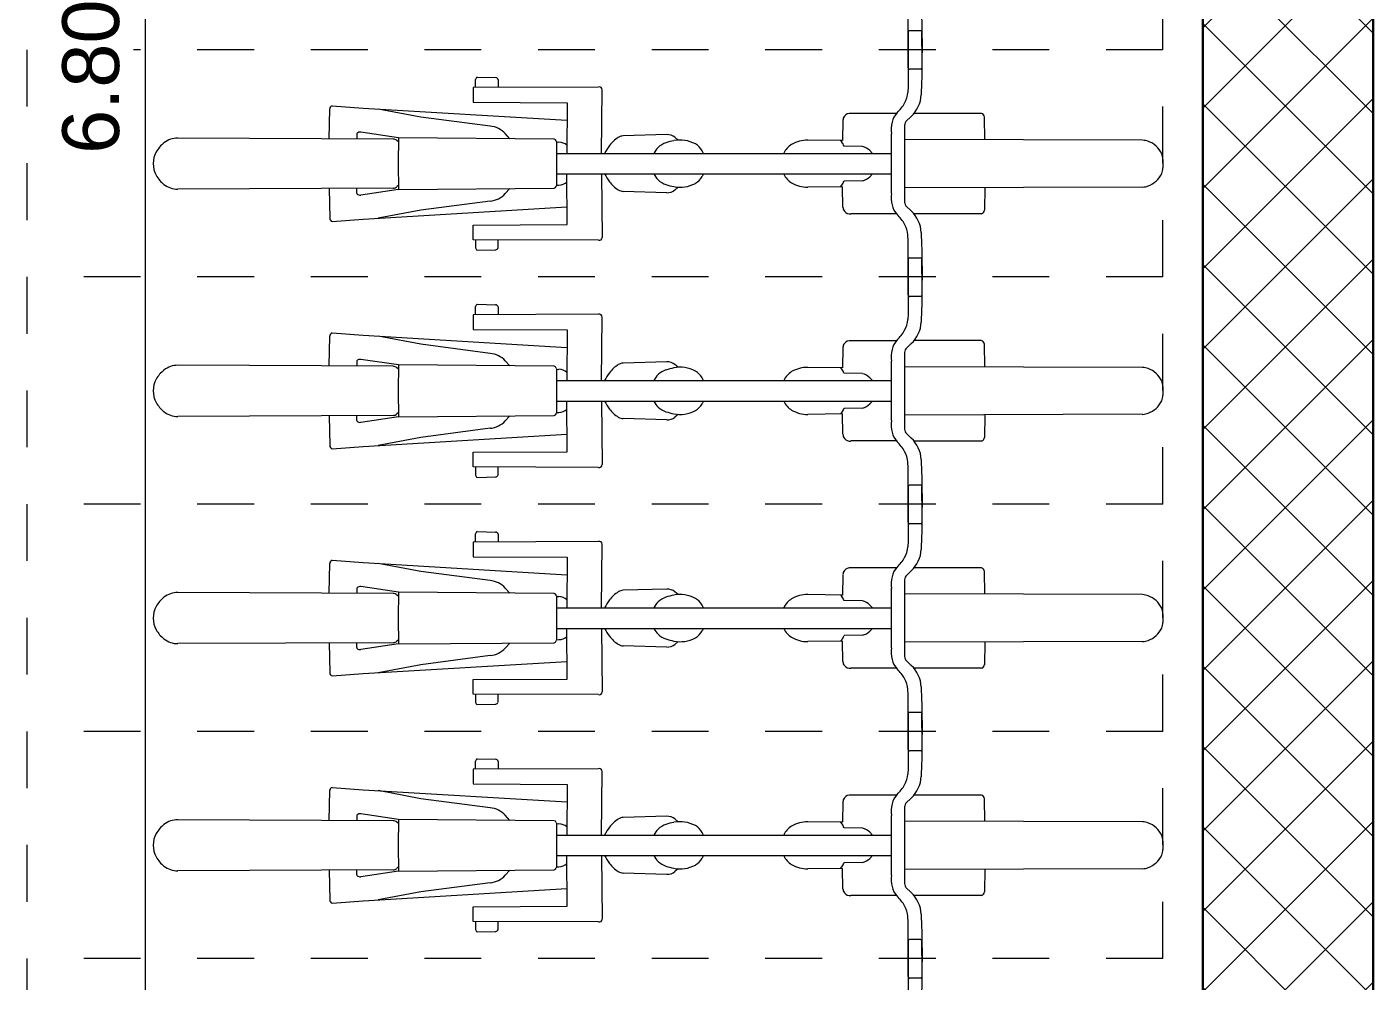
# Model space of a CAD drawing. Header units: metres. Extents: x -35.6 to 33, y -21.5 to 5.9.
# Drawn here: x 23.382 to 25.752, y -7.765 to -6.083 of the extents above; entities that cross this region are included whole.
import ezdxf

# ---------------------------------------------------------------- set-up
doc = ezdxf.new("R2010")
doc.units = ezdxf.units.M
doc.linetypes.add('_Verdeckte Linien_', pattern=[0.15, 0.1, -0.05])
for name, color, linetype, lineweight in [('A-____-____-DIMS', 7, 'Continuous', 5), ('A-____-____-DIMS-50', 7, 'Continuous', 5), ('A-DETL-GENF-HDLN', 7, '_Verdeckte Linien_', 9), ('A-DETL-GENF-OTLN', 7, 'Continuous', 9), ('A-WALL-____-MCUT', 7, 'Continuous', 35), ('A-WALL-____-PATT', 7, 'Continuous', 35), ('C-PRKG-____-OTLN', 7, 'Continuous', 9)]:
    doc.layers.add(name, color=color, linetype=linetype, lineweight=lineweight)
doc.styles.add('Arial', font='arial.ttf', dxfattribs={"height": 0.1})
doc.dimstyles.new('SUB_Rohbau_fein_2', dxfattribs={"dimscale": 0.3048, "dimtxt": 0.102026, "dimasz": 0.246063, "dimexe": 0.164042, "dimexo": 0.0625, "dimgap": 0.123031, "dimtad": 1, "dimrnd": 0.005, "dimzin": 0, "dimdsep": 46, "dimtxsty": 'Arial', "dimblk1": 'OBLIQUE', "dimblk2": 'OBLIQUE', "dimsah": 1, "dimcen": 0.09, "dimazin": 0, "dimtfac": 1, "dimtdec": 4, "dimtix": 1, "dimtmove": 2, "dimatfit": 3, "dimfxl": 0.164042, "dimfxlon": 1, "dimtvp": 1, "dimtfill": 1, "dimtolj": 1, "dimtzin": 0, "dimarcsym": 2})

# ---------------------------------------------------------------- blocks, each defined once
blk = doc.blocks.new('Fahrradstellplatz - Fahrradstellplatz-23804636--01_UG_OK_FFB_AF_ru')
at = {"layer": 'A-DETL-GENF-HDLN', "color": 253, "true_color": 0x999999}
for p, q in [((3.6, 0), (3.2, 0)), ((3.6, 0), (3.6, -2)), ((4, 0), (3.6, 0)), ((3.6, 0), (3.6, -2)), ((4, 0), (4, -2)), ((4.4, 0), (4, 0)), ((4, 0), (4, -2)), ((4.4, 0), (4.4, -2)), ((4.8, 0), (4.4, 0)), ((4.4, 0), (4.4, -2)), ((4.8, 0), (4.8, -2)), ((5.2, 0), (4.8, 0)), ((4.8, 0), (4.8, -2)), ((5.2, 0), (5.2, -2)), ((5.6, 0), (5.2, 0)), ((5.2, 0), (5.2, -2)), ((3.2, -2), (3.6, -2)), ((3.6, -2), (4, -2)), ((4, -2), (4.4, -2)), ((4.4, -2), (4.8, -2)), ((4.8, -2), (5.2, -2)), ((5.2, -2), (5.6, -2))]:
    blk.add_line(p, q, dxfattribs=at)
at = {"layer": 'A-DETL-GENF-OTLN', "color": 253, "true_color": 0x999999}
for p, q in [((3.7931, 0), (3.8006, 0)), ((3.8006, 0), (3.8081, 0)), ((4.1931, 0), (4.2006, 0)), ((4.2006, 0), (4.2081, 0)), ((4.5931, 0), (4.6006, 0)), ((4.6006, 0), (4.6081, 0)), ((4.9931, 0), (5.0006, 0)), ((5.0006, 0), (5.0081, 0)), ((3.7593, -0.0357), (3.7581, -0.4548)), ((3.8419, -0.0357), (3.8431, -0.4548)), ((4.1593, -0.0357), (4.1581, -0.4548)), ((4.2419, -0.0357), (4.2431, -0.4548)), ((4.5593, -0.0357), (4.5581, -0.4548)), ((4.6419, -0.0357), (4.6431, -0.4548)), ((4.9593, -0.0357), (4.9581, -0.4548)), ((5.0419, -0.0357), (5.0431, -0.4548)), ((3.7122, -0.3193), (3.7122, -0.4382)), ((3.7585, -0.3133), (3.7186, -0.3144)), ((3.8427, -0.3133), (3.8826, -0.3144)), ((3.889, -0.3193), (3.889, -0.4382)), ((4.1122, -0.3193), (4.1122, -0.4382)), ((4.1585, -0.3133), (4.1186, -0.3144)), ((4.2427, -0.3133), (4.2826, -0.3144)), ((4.289, -0.3193), (4.289, -0.4382)), ((4.5122, -0.3193), (4.5122, -0.4382)), ((4.5585, -0.3133), (4.5186, -0.3144)), ((4.6427, -0.3133), (4.6826, -0.3144)), ((4.689, -0.3193), (4.689, -0.4382)), ((4.9122, -0.3193), (4.9122, -0.4382)), ((4.9585, -0.3133), (4.9186, -0.3144)), ((5.0427, -0.3133), (5.0826, -0.3144)), ((5.089, -0.3193), (5.089, -0.4382)), ((3.5667, -0.4263), (3.5667, -0.4463)), ((3.6202, -0.4238), (3.5698, -0.4242)), ((3.581, -0.4238), (3.6314, -0.4242)), ((3.6345, -0.4263), (3.6345, -0.4463)), ((3.9667, -0.4263), (3.9667, -0.4463)), ((4.0202, -0.4238), (3.9698, -0.4242)), ((3.981, -0.4238), (4.0314, -0.4242)), ((4.0345, -0.4263), (4.0345, -0.4463)), ((4.3667, -0.4263), (4.3667, -0.4463)), ((4.4202, -0.4238), (4.3698, -0.4242)), ((4.381, -0.4238), (4.4314, -0.4242)), ((4.4345, -0.4263), (4.4345, -0.4463)), ((4.7667, -0.4263), (4.7667, -0.4463)), ((4.8202, -0.4238), (4.7698, -0.4242)), ((4.781, -0.4238), (4.8314, -0.4242)), ((4.8345, -0.4263), (4.8345, -0.4463)), ((5.1667, -0.4263), (5.1667, -0.4463)), ((5.2202, -0.4238), (5.1698, -0.4242)), ((5.181, -0.4238), (5.2314, -0.4242)), ((5.2345, -0.4263), (5.2345, -0.4463)), ((3.6317, -0.4488), (3.5358, -0.4486)), ((3.5695, -0.4488), (3.6654, -0.4486)), ((3.6654, -0.4486), (3.6751, -0.4491)), ((3.7266, -0.4527), (3.7174, -0.443)), ((3.8746, -0.4527), (3.8838, -0.443)), ((3.9358, -0.4486), (3.9261, -0.4491)), ((4.0317, -0.4488), (3.9358, -0.4486)), ((3.9695, -0.4488), (4.0654, -0.4486)), ((4.0654, -0.4486), (4.0751, -0.4491)), ((4.1266, -0.4527), (4.1174, -0.443)), ((4.2746, -0.4527), (4.2838, -0.443)), ((4.3358, -0.4486), (4.3261, -0.4491)), ((4.4317, -0.4488), (4.3358, -0.4486)), ((4.3695, -0.4488), (4.4654, -0.4486)), ((4.4654, -0.4486), (4.4751, -0.4491)), ((4.5266, -0.4527), (4.5174, -0.443)), ((4.6746, -0.4527), (4.6838, -0.443)), ((4.7358, -0.4486), (4.7261, -0.4491)), ((4.8317, -0.4488), (4.7358, -0.4486)), ((4.7695, -0.4488), (4.8654, -0.4486)), ((4.8654, -0.4486), (4.8751, -0.4491)), ((4.9266, -0.4527), (4.9174, -0.443)), ((5.0746, -0.4527), (5.0838, -0.443)), ((5.1358, -0.4486), (5.1261, -0.4491)), ((5.2317, -0.4488), (5.1358, -0.4486)), ((5.1695, -0.4488), (5.2654, -0.4486)), ((3.7124, -0.469), (3.7124, -0.5492)), ((3.7354, -0.4549), (3.8006, -0.4547)), ((3.8006, -0.4547), (3.8658, -0.4549)), ((3.8888, -0.469), (3.8888, -0.5492)), ((4.1124, -0.469), (4.1124, -0.5492)), ((4.1354, -0.4549), (4.2006, -0.4547)), ((4.2006, -0.4547), (4.2658, -0.4549)), ((4.2888, -0.469), (4.2888, -0.5492)), ((4.5124, -0.469), (4.5124, -0.5492)), ((4.5354, -0.4549), (4.6006, -0.4547)), ((4.6006, -0.4547), (4.6658, -0.4549)), ((4.6888, -0.469), (4.6888, -0.5492)), ((4.9124, -0.469), (4.9124, -0.5492)), ((4.9354, -0.4549), (5.0006, -0.4547)), ((5.0006, -0.4547), (5.0658, -0.4549)), ((5.0888, -0.469), (5.0888, -0.5492)), ((3.8006, -0.4779), (3.7482, -0.4781)), ((3.7825, -1.0675), (3.7825, -0.478)), ((3.853, -0.4781), (3.8006, -0.4779)), ((3.8187, -1.0675), (3.8187, -0.478)), ((4.2006, -0.4779), (4.1482, -0.4781)), ((4.1825, -1.0675), (4.1825, -0.478)), ((4.253, -0.4781), (4.2006, -0.4779)), ((4.2187, -1.0675), (4.2187, -0.478)), ((4.6006, -0.4779), (4.5482, -0.4781)), ((4.5825, -1.0675), (4.5825, -0.478)), ((4.653, -0.4781), (4.6006, -0.4779)), ((4.6187, -1.0675), (4.6187, -0.478)), ((5.0006, -0.4779), (4.9482, -0.4781)), ((4.9825, -1.0675), (4.9825, -0.478)), ((5.053, -0.4781), (5.0006, -0.4779)), ((5.0187, -1.0675), (5.0187, -0.478)), ((3.7825, -0.5111), (3.7776, -0.516)), ((3.8187, -0.5111), (3.8236, -0.516)), ((4.1825, -0.5111), (4.1776, -0.516)), ((4.2187, -0.5111), (4.2236, -0.516)), ((4.5825, -0.5111), (4.5776, -0.516)), ((4.6187, -0.5111), (4.6236, -0.516)), ((4.9825, -0.5111), (4.9776, -0.516)), ((5.0187, -0.5111), (5.0236, -0.516)), ((3.7703, -0.5287), (3.7697, -0.5614)), ((3.8309, -0.5287), (3.8315, -0.5614)), ((4.1703, -0.5287), (4.1697, -0.5614)), ((4.2309, -0.5287), (4.2315, -0.5614)), ((4.5703, -0.5287), (4.5697, -0.5614)), ((4.6309, -0.5287), (4.6315, -0.5614)), ((4.9703, -0.5287), (4.9697, -0.5614)), ((5.0309, -0.5287), (5.0315, -0.5614)), ((3.7242, -0.5633), (3.76, -0.564)), ((3.76, -0.564), (3.7592, -0.6253)), ((3.7599, -0.5677), (3.7626, -0.5655)), ((3.8413, -0.5677), (3.8386, -0.5655)), ((3.877, -0.5633), (3.8412, -0.564)), ((3.8412, -0.564), (3.842, -0.6253)), ((4.1242, -0.5633), (4.16, -0.564)), ((4.16, -0.564), (4.1592, -0.6253)), ((4.1599, -0.5677), (4.1626, -0.5655)), ((4.2413, -0.5677), (4.2386, -0.5655)), ((4.277, -0.5633), (4.2412, -0.564)), ((4.2412, -0.564), (4.242, -0.6253)), ((4.5242, -0.5633), (4.56, -0.564)), ((4.56, -0.564), (4.5592, -0.6253)), ((4.5599, -0.5677), (4.5626, -0.5655)), ((4.6413, -0.5677), (4.6386, -0.5655)), ((4.677, -0.5633), (4.6412, -0.564)), ((4.6412, -0.564), (4.642, -0.6253)), ((4.9242, -0.5633), (4.96, -0.564)), ((4.96, -0.564), (4.9592, -0.6253)), ((4.9599, -0.5677), (4.9626, -0.5655)), ((5.0413, -0.5677), (5.0386, -0.5655)), ((5.077, -0.5633), (5.0412, -0.564)), ((5.0412, -0.564), (5.042, -0.6253)), ((3.7825, -0.809), (3.7779, -0.8114)), ((3.8187, -0.809), (3.8233, -0.8114)), ((4.1825, -0.809), (4.1779, -0.8114)), ((4.2187, -0.809), (4.2233, -0.8114)), ((4.5825, -0.809), (4.5779, -0.8114)), ((4.6187, -0.809), (4.6233, -0.8114)), ((4.9825, -0.809), (4.9779, -0.8114)), ((5.0187, -0.809), (5.0233, -0.8114)), ((3.7591, -0.8532), (3.7542, -0.8592)), ((3.8421, -0.8532), (3.847, -0.8592)), ((4.1591, -0.8532), (4.1542, -0.8592)), ((4.2421, -0.8532), (4.247, -0.8592)), ((4.5591, -0.8532), (4.5542, -0.8592)), ((4.6421, -0.8532), (4.647, -0.8592)), ((4.9591, -0.8532), (4.9542, -0.8592)), ((5.0421, -0.8532), (5.047, -0.8592)), ((3.7495, -0.8735), (3.7517, -0.95)), ((3.8517, -0.8735), (3.8495, -0.95)), ((4.1495, -0.8735), (4.1517, -0.95)), ((4.2517, -0.8735), (4.2495, -0.95)), ((4.5495, -0.8735), (4.5517, -0.95)), ((4.6517, -0.8735), (4.6495, -0.95)), ((4.9495, -0.8735), (4.9517, -0.95)), ((5.0517, -0.8735), (5.0495, -0.95)), ((3.6658, -0.9937), (3.6667, -1.2142)), ((3.7825, -0.9883), (3.6707, -0.9872)), ((3.8187, -0.9883), (3.9305, -0.9872)), ((3.9354, -0.9937), (3.9345, -1.2142)), ((4.0658, -0.9937), (4.0667, -1.2142)), ((4.1825, -0.9883), (4.0707, -0.9872)), ((4.2187, -0.9883), (4.3305, -0.9872)), ((4.3354, -0.9937), (4.3345, -1.2142)), ((4.4658, -0.9937), (4.4667, -1.2142)), ((4.5825, -0.9883), (4.4707, -0.9872)), ((4.6187, -0.9883), (4.7305, -0.9872)), ((4.7354, -0.9937), (4.7345, -1.2142)), ((4.8658, -0.9937), (4.8667, -1.2142)), ((4.9825, -0.9883), (4.8707, -0.9872)), ((5.0187, -0.9883), (5.1305, -0.9872)), ((5.1354, -0.9937), (5.1345, -1.2142)), ((3.6925, -1.2142), (3.6933, -1.049)), ((3.6933, -1.049), (3.7825, -1.0497)), ((3.7028, -1.408), (3.7243, -1.0493)), ((3.7624, -1.0675), (3.7627, -1.0634)), ((3.9079, -1.049), (3.8187, -1.0497)), ((3.8387, -1.0675), (3.8385, -1.0634)), ((3.8984, -1.408), (3.8769, -1.0493)), ((3.9087, -1.2142), (3.9079, -1.049)), ((4.0925, -1.2142), (4.0933, -1.049)), ((4.0933, -1.049), (4.1825, -1.0497)), ((4.1028, -1.408), (4.1243, -1.0493)), ((4.1624, -1.0675), (4.1627, -1.0634)), ((4.3079, -1.049), (4.2187, -1.0497)), ((4.2387, -1.0675), (4.2385, -1.0634)), ((4.2984, -1.408), (4.2769, -1.0493)), ((4.3087, -1.2142), (4.3079, -1.049)), ((4.4925, -1.2142), (4.4933, -1.049)), ((4.4933, -1.049), (4.5825, -1.0497)), ((4.5028, -1.408), (4.5243, -1.0493)), ((4.5624, -1.0675), (4.5627, -1.0634)), ((4.7079, -1.049), (4.6187, -1.0497)), ((4.6387, -1.0675), (4.6385, -1.0634)), ((4.6984, -1.408), (4.6769, -1.0493)), ((4.7087, -1.2142), (4.7079, -1.049)), ((4.8925, -1.2142), (4.8933, -1.049)), ((4.8933, -1.049), (4.9825, -1.0497)), ((4.9028, -1.408), (4.9243, -1.0493)), ((4.9624, -1.0675), (4.9627, -1.0634)), ((5.1079, -1.049), (5.0187, -1.0497)), ((5.0387, -1.0675), (5.0385, -1.0634)), ((5.0984, -1.408), (5.0769, -1.0493)), ((5.1087, -1.2142), (5.1079, -1.049)), ((3.7573, -1.0716), (3.755, -1.3458)), ((3.7604, -1.0681), (3.7621, -1.0675)), ((3.7621, -1.0675), (3.8006, -1.0674)), ((3.8006, -1.0674), (3.8391, -1.0675)), ((3.8391, -1.0675), (3.8408, -1.0681)), ((3.8462, -1.3458), (3.8439, -1.0716)), ((4.1573, -1.0716), (4.155, -1.3458)), ((4.1604, -1.0681), (4.1621, -1.0675)), ((4.1621, -1.0675), (4.2006, -1.0674)), ((4.2006, -1.0674), (4.2391, -1.0675)), ((4.2391, -1.0675), (4.2408, -1.0681)), ((4.2462, -1.3458), (4.2439, -1.0716)), ((4.5573, -1.0716), (4.555, -1.3458)), ((4.5604, -1.0681), (4.5621, -1.0675)), ((4.5621, -1.0675), (4.6006, -1.0674)), ((4.6006, -1.0674), (4.6391, -1.0675)), ((4.6391, -1.0675), (4.6408, -1.0681)), ((4.6462, -1.3458), (4.6439, -1.0716)), ((4.9573, -1.0716), (4.955, -1.3458)), ((4.9604, -1.0681), (4.9621, -1.0675)), ((4.9621, -1.0675), (5.0006, -1.0674)), ((5.0006, -1.0674), (5.0391, -1.0675)), ((5.0391, -1.0675), (5.0408, -1.0681)), ((5.0462, -1.3458), (5.0439, -1.0716)), ((3.7567, -1.1498), (3.7478, -1.1579)), ((3.8445, -1.1498), (3.8534, -1.1579)), ((4.1567, -1.1498), (4.1478, -1.1579)), ((4.2445, -1.1498), (4.2534, -1.1579)), ((4.5567, -1.1498), (4.5478, -1.1579)), ((4.6445, -1.1498), (4.6534, -1.1579)), ((4.9567, -1.1498), (4.9478, -1.1579)), ((5.0445, -1.1498), (5.0534, -1.1579)), ((3.6482, -1.2074), (3.6491, -1.1747)), ((3.6529, -1.1705), (3.6665, -1.1702)), ((3.7347, -1.1845), (3.7186, -1.3065)), ((3.8664, -1.1845), (3.8826, -1.3065)), ((3.9483, -1.1705), (3.9347, -1.1702)), ((3.953, -1.2074), (3.9521, -1.1747)), ((4.0482, -1.2074), (4.0491, -1.1747)), ((4.0529, -1.1705), (4.0665, -1.1702)), ((4.1347, -1.1845), (4.1186, -1.3065)), ((4.2664, -1.1845), (4.2826, -1.3065)), ((4.3483, -1.1705), (4.3347, -1.1702)), ((4.353, -1.2074), (4.3521, -1.1747)), ((4.4482, -1.2074), (4.4491, -1.1747)), ((4.4529, -1.1705), (4.4665, -1.1702)), ((4.5347, -1.1845), (4.5186, -1.3065)), ((4.6664, -1.1845), (4.6826, -1.3065)), ((4.7483, -1.1705), (4.7347, -1.1702)), ((4.753, -1.2074), (4.7521, -1.1747)), ((4.8482, -1.2074), (4.8491, -1.1747)), ((4.8529, -1.1705), (4.8665, -1.1702)), ((4.9347, -1.1845), (4.9186, -1.3065)), ((5.0664, -1.1845), (5.0826, -1.3065)), ((5.1483, -1.1705), (5.1347, -1.1702)), ((5.153, -1.2074), (5.1521, -1.1747)), ((3.6666, -1.2102), (3.6523, -1.21)), ((3.6667, -1.2142), (3.6925, -1.2142)), ((3.9345, -1.2142), (3.9087, -1.2142)), ((3.9345, -1.2102), (3.9489, -1.21)), ((4.0666, -1.2102), (4.0523, -1.21)), ((4.0667, -1.2142), (4.0925, -1.2142)), ((4.3345, -1.2142), (4.3087, -1.2142)), ((4.3345, -1.2102), (4.3489, -1.21)), ((4.4666, -1.2102), (4.4523, -1.21)), ((4.4667, -1.2142), (4.4925, -1.2142)), ((4.7345, -1.2142), (4.7087, -1.2142)), ((4.7345, -1.2102), (4.7489, -1.21)), ((4.8666, -1.2102), (4.8523, -1.21)), ((4.8667, -1.2142), (4.8925, -1.2142)), ((5.1345, -1.2142), (5.1087, -1.2142)), ((5.1345, -1.2102), (5.1489, -1.21)), ((3.7186, -1.3065), (3.7044, -1.3816)), ((3.8826, -1.3065), (3.8968, -1.3816)), ((4.1186, -1.3065), (4.1044, -1.3816)), ((4.2826, -1.3065), (4.2968, -1.3816)), ((4.5186, -1.3065), (4.5044, -1.3816)), ((4.6826, -1.3065), (4.6968, -1.3816)), ((4.9186, -1.3065), (4.9044, -1.3816)), ((5.0826, -1.3065), (5.0968, -1.3816)), ((3.755, -1.3458), (3.7452, -1.4123)), ((3.755, -1.3458), (3.8006, -1.3465)), ((3.7623, -1.3459), (3.76, -1.3486)), ((3.8006, -1.3465), (3.8462, -1.3458)), ((3.8389, -1.3459), (3.8411, -1.3486)), ((3.8462, -1.3458), (3.856, -1.4123)), ((4.155, -1.3458), (4.1452, -1.4123)), ((4.155, -1.3458), (4.2006, -1.3465)), ((4.1623, -1.3459), (4.16, -1.3486)), ((4.2006, -1.3465), (4.2462, -1.3458)), ((4.2389, -1.3459), (4.2411, -1.3486)), ((4.2462, -1.3458), (4.256, -1.4123)), ((4.555, -1.3458), (4.5452, -1.4123)), ((4.555, -1.3458), (4.6006, -1.3465)), ((4.5623, -1.3459), (4.56, -1.3486)), ((4.6006, -1.3465), (4.6462, -1.3458)), ((4.6389, -1.3459), (4.6411, -1.3486)), ((4.6462, -1.3458), (4.656, -1.4123)), ((4.955, -1.3458), (4.9452, -1.4123)), ((4.955, -1.3458), (5.0006, -1.3465)), ((4.9623, -1.3459), (4.96, -1.3486)), ((5.0006, -1.3465), (5.0462, -1.3458)), ((5.0389, -1.3459), (5.0411, -1.3486)), ((5.0462, -1.3458), (5.056, -1.4123)), ((3.7573, -1.3551), (3.7556, -1.7345)), ((3.8439, -1.3551), (3.8456, -1.7345)), ((4.1573, -1.3551), (4.1556, -1.7345)), ((4.2439, -1.3551), (4.2456, -1.7345)), ((4.5573, -1.3551), (4.5556, -1.7345)), ((4.6439, -1.3551), (4.6456, -1.7345)), ((4.9573, -1.3551), (4.9556, -1.7345)), ((5.0439, -1.3551), (5.0456, -1.7345)), ((3.6987, -1.4626), (3.7028, -1.408)), ((3.7486, -1.4194), (3.757, -1.4194)), ((3.8526, -1.4194), (3.8442, -1.4194)), ((3.9025, -1.4626), (3.8984, -1.408)), ((4.0987, -1.4626), (4.1028, -1.408)), ((4.1486, -1.4194), (4.157, -1.4194)), ((4.2526, -1.4194), (4.2442, -1.4194)), ((4.3025, -1.4626), (4.2984, -1.408)), ((4.4987, -1.4626), (4.5028, -1.408)), ((4.5486, -1.4194), (4.557, -1.4194)), ((4.6526, -1.4194), (4.6442, -1.4194)), ((4.7025, -1.4626), (4.6984, -1.408)), ((4.8987, -1.4626), (4.9028, -1.408)), ((4.9486, -1.4194), (4.957, -1.4194)), ((5.0526, -1.4194), (5.0442, -1.4194)), ((5.1025, -1.4626), (5.0984, -1.408)), ((3.7568, -1.4679), (3.7043, -1.4669)), ((3.8444, -1.4679), (3.8969, -1.4669)), ((4.1568, -1.4679), (4.1043, -1.4669)), ((4.2444, -1.4679), (4.2969, -1.4669)), ((4.5568, -1.4679), (4.5043, -1.4669)), ((4.6444, -1.4679), (4.6969, -1.4669)), ((4.9568, -1.4679), (4.9043, -1.4669)), ((5.0444, -1.4679), (5.0969, -1.4669))]:
    blk.add_line(p, q, dxfattribs=at)
for centre, radius, start, end in [((3.7931, -0.024), 0.024, 90.0116, 114.7042), ((4.1931, -0.024), 0.024, 90.0116, 114.7042), ((4.5931, -0.024), 0.024, 90.0116, 114.7042), ((4.9931, -0.024), 0.024, 90.0116, 114.7042), ((5.0081, -0.024), 0.024, 65.2958, 89.9884), ((3.8003, -0.0396), 0.0412, 114.7042, 161.0529), ((3.8081, -0.024), 0.024, 65.2958, 89.9884), ((3.8009, -0.0396), 0.0412, 18.9471, 65.2958), ((4.2003, -0.0396), 0.0412, 114.7042, 161.0529), ((4.2081, -0.024), 0.024, 65.2958, 89.9884), ((4.2009, -0.0396), 0.0412, 18.9471, 65.2958), ((4.6003, -0.0396), 0.0412, 114.7042, 161.0529), ((4.6081, -0.024), 0.024, 65.2958, 89.9884), ((4.6009, -0.0396), 0.0412, 18.9471, 65.2958), ((5.0003, -0.0396), 0.0412, 114.7042, 161.0529), ((5.0009, -0.0396), 0.0412, 18.9471, 65.2958), ((3.7997, -0.0394), 0.0406, 161.0529, 174.7358), ((3.8015, -0.0394), 0.0406, 5.2642, 18.9471), ((4.1997, -0.0394), 0.0406, 161.0529, 174.7358), ((4.2015, -0.0394), 0.0406, 5.2642, 18.9471), ((4.5997, -0.0394), 0.0406, 161.0529, 174.7358), ((4.6015, -0.0394), 0.0406, 5.2642, 18.9471), ((4.9997, -0.0394), 0.0406, 161.0529, 174.7358), ((5.0015, -0.0394), 0.0406, 5.2642, 18.9471), ((3.7188, -0.3212), 0.00683, 91.5986, 163.3195), ((3.8824, -0.3212), 0.00683, 16.6805, 88.4014), ((4.1188, -0.3212), 0.00683, 91.5986, 163.3195), ((4.2824, -0.3212), 0.00683, 16.6805, 88.4014), ((4.5188, -0.3212), 0.00683, 91.5986, 163.3195), ((4.6824, -0.3212), 0.00683, 16.6805, 88.4014), ((4.9188, -0.3212), 0.00683, 91.5986, 163.3195), ((5.0824, -0.3212), 0.00683, 16.6805, 88.4014), ((3.5761, -1.3361), 0.9124, 89.6923, 93.4273), ((3.5698, -0.4274), 0.00327, 90.4611, 160.3834), ((3.6251, -1.3361), 0.9124, 86.5727, 90.3077), ((3.6314, -0.4274), 0.00327, 19.6166, 89.5389), ((3.6762, -0.482), 0.0567, 43.3751, 86.5727), ((3.925, -0.482), 0.0567, 93.4273, 136.6249), ((3.9761, -1.3361), 0.9124, 89.6923, 93.4273), ((3.9698, -0.4274), 0.00327, 90.4611, 160.3834), ((4.0251, -1.3361), 0.9124, 86.5727, 90.3077), ((4.0314, -0.4274), 0.00327, 19.6166, 89.5389), ((4.0762, -0.482), 0.0567, 43.3751, 86.5727), ((4.325, -0.482), 0.0567, 93.4273, 136.6249), ((4.3761, -1.3361), 0.9124, 89.6923, 93.4273), ((4.3698, -0.4274), 0.00327, 90.4611, 160.3834), ((4.4251, -1.3361), 0.9124, 86.5727, 90.3077), ((4.4314, -0.4274), 0.00327, 19.6166, 89.5389), ((4.4762, -0.482), 0.0567, 43.3751, 86.5727), ((4.725, -0.482), 0.0567, 93.4273, 136.6249), ((4.7761, -1.3361), 0.9124, 89.6923, 93.4273), ((4.7698, -0.4274), 0.00327, 90.4611, 160.3834), ((4.8251, -1.3361), 0.9124, 86.5727, 90.3077), ((4.8314, -0.4274), 0.00327, 19.6166, 89.5389), ((4.8762, -0.482), 0.0567, 43.3751, 86.5727), ((5.125, -0.482), 0.0567, 93.4273, 136.6249), ((5.1761, -1.3361), 0.9124, 89.6923, 93.4273), ((5.1698, -0.4274), 0.00327, 90.4611, 160.3834), ((5.2251, -1.3361), 0.9124, 86.5727, 90.3077), ((5.2314, -0.4274), 0.00327, 19.6166, 89.5389), ((3.5692, -0.4463), 0.00251, 180, 276.4127), ((3.6319, -0.4463), 0.00251, 263.5873, 0), ((3.673, -0.491), 0.0419, 59.8665, 87.1207), ((3.9282, -0.491), 0.0419, 92.8793, 120.1335), ((3.9692, -0.4463), 0.00251, 180, 276.4127), ((4.0319, -0.4463), 0.00251, 263.5873, 0), ((4.073, -0.491), 0.0419, 59.8665, 87.1207), ((4.3282, -0.491), 0.0419, 92.8793, 120.1335), ((4.3692, -0.4463), 0.00251, 180, 276.4127), ((4.4319, -0.4463), 0.00251, 263.5873, 0), ((4.473, -0.491), 0.0419, 59.8665, 87.1207), ((4.7282, -0.491), 0.0419, 92.8793, 120.1335), ((4.7692, -0.4463), 0.00251, 180, 276.4127), ((4.8319, -0.4463), 0.00251, 263.5873, 0), ((4.873, -0.491), 0.0419, 59.8665, 87.1207), ((5.1282, -0.491), 0.0419, 92.8793, 120.1335), ((5.1692, -0.4463), 0.00251, 180, 276.4127), ((5.2319, -0.4463), 0.00251, 263.5873, 0), ((3.6519, -0.5273), 0.0839, 45.1941, 59.8665), ((3.7355, -0.4431), 0.0347, 225.1941, 257.0778), ((3.7353, -0.4364), 0.0186, 241.9395, 270.2136), ((3.8659, -0.4364), 0.0186, 269.7864, 298.0605), ((3.8656, -0.4431), 0.0347, 282.9222, 314.8059), ((3.9493, -0.5273), 0.0839, 120.1335, 134.8059), ((4.0519, -0.5273), 0.0839, 45.1941, 59.8665), ((4.1355, -0.4431), 0.0347, 225.1941, 257.0778), ((4.1353, -0.4364), 0.0186, 241.9395, 270.2136), ((4.2659, -0.4364), 0.0186, 269.7864, 298.0605), ((4.2656, -0.4431), 0.0347, 282.9222, 314.8059), ((4.3493, -0.5273), 0.0839, 120.1335, 134.8059), ((4.4519, -0.5273), 0.0839, 45.1941, 59.8665), ((4.5355, -0.4431), 0.0347, 225.1941, 257.0778), ((4.5353, -0.4364), 0.0186, 241.9395, 270.2136), ((4.6659, -0.4364), 0.0186, 269.7864, 298.0605), ((4.6656, -0.4431), 0.0347, 282.9222, 314.8059), ((4.7493, -0.5273), 0.0839, 120.1335, 134.8059), ((4.8519, -0.5273), 0.0839, 45.1941, 59.8665), ((4.9355, -0.4431), 0.0347, 225.1941, 257.0778), ((4.9353, -0.4364), 0.0186, 241.9395, 270.2136), ((5.0659, -0.4364), 0.0186, 269.7864, 298.0605), ((5.0656, -0.4431), 0.0347, 282.9222, 314.8059), ((5.1493, -0.5273), 0.0839, 120.1335, 134.8059), ((3.7414, -0.4178), 0.0607, 257.0778, 276.4792), ((3.8598, -0.4178), 0.0607, 263.5208, 282.9222), ((4.1414, -0.4178), 0.0607, 257.0778, 276.4792), ((4.2598, -0.4178), 0.0607, 263.5208, 282.9222), ((4.5414, -0.4178), 0.0607, 257.0778, 276.4792), ((4.6598, -0.4178), 0.0607, 263.5208, 282.9222), ((4.9414, -0.4178), 0.0607, 257.0778, 276.4792), ((5.0598, -0.4178), 0.0607, 263.5208, 282.9222), ((3.7968, -0.5354), 0.0273, 134.6459, 165.8184), ((3.8044, -0.5354), 0.0273, 14.1816, 45.3541), ((4.1968, -0.5354), 0.0273, 134.6459, 165.8184), ((4.2044, -0.5354), 0.0273, 14.1816, 45.3541), ((4.5968, -0.5354), 0.0273, 134.6459, 165.8184), ((4.6044, -0.5354), 0.0273, 14.1816, 45.3541), ((4.9968, -0.5354), 0.0273, 134.6459, 165.8184), ((5.0044, -0.5354), 0.0273, 14.1816, 45.3541), ((3.7247, -0.551), 0.0125, 171.6962, 231.7808), ((3.7241, -0.5518), 0.0115, 231.7808, 270.2009), ((3.777, -0.5825), 0.0223, 108.948, 130.1425), ((3.8242, -0.5825), 0.0223, 49.8575, 71.052), ((3.8771, -0.5518), 0.0115, 269.7991, 308.2192), ((3.8765, -0.551), 0.0125, 308.2192, 8.3038), ((4.1247, -0.551), 0.0125, 171.6962, 231.7808), ((4.1241, -0.5518), 0.0115, 231.7808, 270.2009), ((4.177, -0.5825), 0.0223, 108.948, 130.1425), ((4.2242, -0.5825), 0.0223, 49.8575, 71.052), ((4.2771, -0.5518), 0.0115, 269.7991, 308.2192), ((4.2765, -0.551), 0.0125, 308.2192, 8.3038), ((4.5247, -0.551), 0.0125, 171.6962, 231.7808), ((4.5241, -0.5518), 0.0115, 231.7808, 270.2009), ((4.577, -0.5825), 0.0223, 108.948, 130.1425), ((4.6242, -0.5825), 0.0223, 49.8575, 71.052), ((4.6771, -0.5518), 0.0115, 269.7991, 308.2192), ((4.6765, -0.551), 0.0125, 308.2192, 8.3038), ((4.9247, -0.551), 0.0125, 171.6962, 231.7808), ((4.9241, -0.5518), 0.0115, 231.7808, 270.2009), ((4.977, -0.5825), 0.0223, 108.948, 130.1425), ((5.0242, -0.5825), 0.0223, 49.8575, 71.052), ((5.0771, -0.5518), 0.0115, 269.7991, 308.2192), ((5.0765, -0.551), 0.0125, 308.2192, 8.3038), ((3.8138, -0.626), 0.0546, 179.3091, 210.5226), ((3.7874, -0.626), 0.0546, 329.4774, 0.6909), ((4.2138, -0.626), 0.0546, 179.3091, 210.5226), ((4.1874, -0.626), 0.0546, 329.4774, 0.6909), ((4.6138, -0.626), 0.0546, 179.3091, 210.5226), ((4.5874, -0.626), 0.0546, 329.4774, 0.6909), ((5.0138, -0.626), 0.0546, 179.3091, 210.5226), ((4.9874, -0.626), 0.0546, 329.4774, 0.6909), ((3.7952, -0.6369), 0.033, 210.5226, 246.9607), ((3.806, -0.6369), 0.033, 293.0393, 329.4774), ((4.1952, -0.6369), 0.033, 210.5226, 246.9607), ((4.206, -0.6369), 0.033, 293.0393, 329.4774), ((4.5952, -0.6369), 0.033, 210.5226, 246.9607), ((4.606, -0.6369), 0.033, 293.0393, 329.4774), ((4.9952, -0.6369), 0.033, 210.5226, 246.9607), ((5.006, -0.6369), 0.033, 293.0393, 329.4774), ((3.8151, -0.8501), 0.0561, 151.2706, 191.4914), ((3.7914, -0.8372), 0.0291, 117.6438, 151.2706), ((3.8097, -0.8372), 0.0291, 28.7294, 62.3562), ((3.7861, -0.8501), 0.0561, 348.5086, 28.7294), ((4.2151, -0.8501), 0.0561, 151.2706, 191.4914), ((4.1914, -0.8372), 0.0291, 117.6438, 151.2706), ((4.2097, -0.8372), 0.0291, 28.7294, 62.3562), ((4.1861, -0.8501), 0.0561, 348.5086, 28.7294), ((4.6151, -0.8501), 0.0561, 151.2706, 191.4914), ((4.5914, -0.8372), 0.0291, 117.6438, 151.2706), ((4.6097, -0.8372), 0.0291, 28.7294, 62.3562), ((4.5861, -0.8501), 0.0561, 348.5086, 28.7294), ((5.0151, -0.8501), 0.0561, 151.2706, 191.4914), ((4.9914, -0.8372), 0.0291, 117.6438, 151.2706), ((5.0097, -0.8372), 0.0291, 28.7294, 62.3562), ((4.9861, -0.8501), 0.0561, 348.5086, 28.7294), ((3.7712, -0.8728), 0.0217, 141.3143, 181.7839), ((3.871, -0.8388), 0.1131, 191.4914, 198.8121), ((3.7986, -0.8634), 0.0367, 198.8121, 223.6761), ((3.8026, -0.8634), 0.0367, 316.3239, 341.1879), ((3.7302, -0.8388), 0.1131, 341.1879, 348.5086), ((3.83, -0.8728), 0.0217, 358.2161, 38.6857), ((4.1712, -0.8728), 0.0217, 141.3143, 181.7839), ((4.271, -0.8388), 0.1131, 191.4914, 198.8121), ((4.1986, -0.8634), 0.0367, 198.8121, 223.6761), ((4.2026, -0.8634), 0.0367, 316.3239, 341.1879), ((4.1302, -0.8388), 0.1131, 341.1879, 348.5086), ((4.23, -0.8728), 0.0217, 358.2161, 38.6857), ((4.5712, -0.8728), 0.0217, 141.3143, 181.7839), ((4.671, -0.8388), 0.1131, 191.4914, 198.8121), ((4.5986, -0.8634), 0.0367, 198.8121, 223.6761), ((4.6026, -0.8634), 0.0367, 316.3239, 341.1879), ((4.5302, -0.8388), 0.1131, 341.1879, 348.5086), ((4.63, -0.8728), 0.0217, 358.2161, 38.6857), ((4.9712, -0.8728), 0.0217, 141.3143, 181.7839), ((5.071, -0.8388), 0.1131, 191.4914, 198.8121), ((4.9986, -0.8634), 0.0367, 198.8121, 223.6761), ((5.0026, -0.8634), 0.0367, 316.3239, 341.1879), ((4.9302, -0.8388), 0.1131, 341.1879, 348.5086), ((5.03, -0.8728), 0.0217, 358.2161, 38.6857), ((3.7961, -0.8658), 0.0333, 223.6761, 245.8489), ((3.8051, -0.8658), 0.0333, 294.1511, 316.3239), ((4.1961, -0.8658), 0.0333, 223.6761, 245.8489), ((4.2051, -0.8658), 0.0333, 294.1511, 316.3239), ((4.5961, -0.8658), 0.0333, 223.6761, 245.8489), ((4.6051, -0.8658), 0.0333, 294.1511, 316.3239), ((4.9961, -0.8658), 0.0333, 223.6761, 245.8489), ((5.0051, -0.8658), 0.0333, 294.1511, 316.3239), ((3.7693, -0.9495), 0.0176, 181.6619, 212.4932), ((3.8028, -0.9281), 0.0574, 212.4932, 233.4981), ((3.7984, -0.9281), 0.0574, 306.5019, 327.5068), ((3.8319, -0.9495), 0.0176, 327.5068, 358.3381), ((4.1693, -0.9495), 0.0176, 181.6619, 212.4932), ((4.2028, -0.9281), 0.0574, 212.4932, 233.4981), ((4.1984, -0.9281), 0.0574, 306.5019, 327.5068), ((4.2319, -0.9495), 0.0176, 327.5068, 358.3381), ((4.5693, -0.9495), 0.0176, 181.6619, 212.4932), ((4.6028, -0.9281), 0.0574, 212.4932, 233.4981), ((4.5984, -0.9281), 0.0574, 306.5019, 327.5068), ((4.6319, -0.9495), 0.0176, 327.5068, 358.3381), ((4.9693, -0.9495), 0.0176, 181.6619, 212.4932), ((5.0028, -0.9281), 0.0574, 212.4932, 233.4981), ((4.9984, -0.9281), 0.0574, 306.5019, 327.5068), ((5.0319, -0.9495), 0.0176, 327.5068, 358.3381), ((3.6706, -0.9923), 0.00508, 89.4468, 195.7821), ((3.8288, -0.893), 0.1011, 233.4981, 242.7387), ((3.7724, -0.893), 0.1011, 297.2613, 306.5019), ((3.9305, -0.9923), 0.00508, 344.2179, 90.5532), ((4.0706, -0.9923), 0.00508, 89.4468, 195.7821), ((4.2288, -0.893), 0.1011, 233.4981, 242.7387), ((4.1724, -0.893), 0.1011, 297.2613, 306.5019), ((4.3305, -0.9923), 0.00508, 344.2179, 90.5532), ((4.4706, -0.9923), 0.00508, 89.4468, 195.7821), ((4.6288, -0.893), 0.1011, 233.4981, 242.7387), ((4.5724, -0.893), 0.1011, 297.2613, 306.5019), ((4.7305, -0.9923), 0.00508, 344.2179, 90.5532), ((4.8706, -0.9923), 0.00508, 89.4468, 195.7821), ((5.0288, -0.893), 0.1011, 233.4981, 242.7387), ((4.9724, -0.893), 0.1011, 297.2613, 306.5019), ((5.1305, -0.9923), 0.00508, 344.2179, 90.5532), ((3.7854, -1.0646), 0.0228, 138.7676, 176.9501), ((3.8158, -1.0646), 0.0228, 3.0499, 41.2324), ((4.1854, -1.0646), 0.0228, 138.7676, 176.9501), ((4.2158, -1.0646), 0.0228, 3.0499, 41.2324), ((4.5854, -1.0646), 0.0228, 138.7676, 176.9501), ((4.6158, -1.0646), 0.0228, 3.0499, 41.2324), ((4.9854, -1.0646), 0.0228, 138.7676, 176.9501), ((5.0158, -1.0646), 0.0228, 3.0499, 41.2324), ((3.762, -1.0727), 0.00483, 109.8743, 166.7404), ((3.8392, -1.0727), 0.00483, 13.2596, 70.1257), ((4.162, -1.0727), 0.00483, 109.8743, 166.7404), ((4.2392, -1.0727), 0.00483, 13.2596, 70.1257), ((4.562, -1.0727), 0.00483, 109.8743, 166.7404), ((4.6392, -1.0727), 0.00483, 13.2596, 70.1257), ((4.962, -1.0727), 0.00483, 109.8743, 166.7404), ((5.0392, -1.0727), 0.00483, 13.2596, 70.1257), ((3.7758, -1.1882), 0.0413, 132.7557, 174.7793), ((3.8254, -1.1882), 0.0413, 5.2207, 47.2443), ((4.1758, -1.1882), 0.0413, 132.7557, 174.7793), ((4.2254, -1.1882), 0.0413, 5.2207, 47.2443), ((4.5758, -1.1882), 0.0413, 132.7557, 174.7793), ((4.6254, -1.1882), 0.0413, 5.2207, 47.2443), ((4.9758, -1.1882), 0.0413, 132.7557, 174.7793), ((5.0254, -1.1882), 0.0413, 5.2207, 47.2443), ((3.6535, -1.1749), 0.00438, 98.4939, 178.3256), ((3.9477, -1.1749), 0.00438, 1.6744, 81.5061), ((4.0535, -1.1749), 0.00438, 98.4939, 178.3256), ((4.3477, -1.1749), 0.00438, 1.6744, 81.5061), ((4.4535, -1.1749), 0.00438, 98.4939, 178.3256), ((4.7477, -1.1749), 0.00438, 1.6744, 81.5061), ((4.8535, -1.1749), 0.00438, 98.4939, 178.3256), ((5.1477, -1.1749), 0.00438, 1.6744, 81.5061), ((3.6524, -1.2054), 0.00464, 205.5141, 269.5308), ((3.9488, -1.2054), 0.00464, 270.4692, 334.4859), ((4.0524, -1.2054), 0.00464, 205.5141, 269.5308), ((4.3488, -1.2054), 0.00464, 270.4692, 334.4859), ((4.4524, -1.2054), 0.00464, 205.5141, 269.5308), ((4.7488, -1.2054), 0.00464, 270.4692, 334.4859), ((4.8524, -1.2054), 0.00464, 205.5141, 269.5308), ((5.1488, -1.2054), 0.00464, 270.4692, 334.4859), ((3.7689, -1.3562), 0.0117, 139.6093, 174.8866), ((3.8323, -1.3562), 0.0117, 5.1134, 40.3907), ((4.1689, -1.3562), 0.0117, 139.6093, 174.8866), ((4.2323, -1.3562), 0.0117, 5.1134, 40.3907), ((4.5689, -1.3562), 0.0117, 139.6093, 174.8866), ((4.6323, -1.3562), 0.0117, 5.1134, 40.3907), ((4.9689, -1.3562), 0.0117, 139.6093, 174.8866), ((5.0323, -1.3562), 0.0117, 5.1134, 40.3907), ((3.7532, -1.4134), 0.00806, 171.6319, 220.4805), ((3.7486, -1.4174), 0.00199, 220.4805, 270.7837), ((3.8526, -1.4174), 0.00199, 269.2163, 319.5195), ((3.848, -1.4134), 0.00806, 319.5195, 8.3681), ((4.1532, -1.4134), 0.00806, 171.6319, 220.4805), ((4.1486, -1.4174), 0.00199, 220.4805, 270.7837), ((4.2526, -1.4174), 0.00199, 269.2163, 319.5195), ((4.248, -1.4134), 0.00806, 319.5195, 8.3681), ((4.5532, -1.4134), 0.00806, 171.6319, 220.4805), ((4.5486, -1.4174), 0.00199, 220.4805, 270.7837), ((4.6526, -1.4174), 0.00199, 269.2163, 319.5195), ((4.648, -1.4134), 0.00806, 319.5195, 8.3681), ((4.9532, -1.4134), 0.00806, 171.6319, 220.4805), ((4.9486, -1.4174), 0.00199, 220.4805, 270.7837), ((5.0526, -1.4174), 0.00199, 269.2163, 319.5195), ((5.048, -1.4134), 0.00806, 319.5195, 8.3681), ((3.7045, -1.4608), 0.00606, 196.7999, 268.9063), ((3.8967, -1.4608), 0.00606, 271.0937, 343.2001), ((4.1045, -1.4608), 0.00606, 196.7999, 268.9063), ((4.2967, -1.4608), 0.00606, 271.0937, 343.2001), ((4.5045, -1.4608), 0.00606, 196.7999, 268.9063), ((4.6967, -1.4608), 0.00606, 271.0937, 343.2001), ((4.9045, -1.4608), 0.00606, 196.7999, 268.9063), ((5.0967, -1.4608), 0.00606, 271.0937, 343.2001), ((3.7944, -1.7346), 0.0388, 179.7429, 218.4031), ((3.8068, -1.7346), 0.0388, 321.5969, 0.2571), ((4.1944, -1.7346), 0.0388, 179.7429, 218.4031), ((4.2068, -1.7346), 0.0388, 321.5969, 0.2571), ((4.5944, -1.7346), 0.0388, 179.7429, 218.4031), ((4.6068, -1.7346), 0.0388, 321.5969, 0.2571), ((4.9944, -1.7346), 0.0388, 179.7429, 218.4031), ((5.0068, -1.7346), 0.0388, 321.5969, 0.2571), ((3.8058, -1.7256), 0.0534, 218.4031, 241.1766), ((3.8007, -1.7348), 0.0429, 241.1766, 269.7973), ((3.8004, -1.7348), 0.0429, 270.2027, 298.8234), ((3.7954, -1.7256), 0.0534, 298.8234, 321.5969), ((4.2058, -1.7256), 0.0534, 218.4031, 241.1766), ((4.2007, -1.7348), 0.0429, 241.1766, 269.7973), ((4.2004, -1.7348), 0.0429, 270.2027, 298.8234), ((4.1954, -1.7256), 0.0534, 298.8234, 321.5969), ((4.6058, -1.7256), 0.0534, 218.4031, 241.1766), ((4.6007, -1.7348), 0.0429, 241.1766, 269.7973), ((4.6004, -1.7348), 0.0429, 270.2027, 298.8234), ((4.5954, -1.7256), 0.0534, 298.8234, 321.5969), ((5.0058, -1.7256), 0.0534, 218.4031, 241.1766), ((5.0007, -1.7348), 0.0429, 241.1766, 269.7973), ((5.0004, -1.7348), 0.0429, 270.2027, 298.8234), ((4.9954, -1.7256), 0.0534, 298.8234, 321.5969)]:
    blk.add_arc(centre, radius, start, end, dxfattribs=at)
blk = doc.blocks.new('DIMBLOCK279--01_UG_OK_FFB_AF_ru')
at = {"layer": 'A-____-____-DIMS-50'}
for p, q in [((23.5903, -2.5234), (23.5528, -2.4859)), ((23.5903, -2.5234), (23.5403, -2.5234)), ((23.5903, -2.5234), (23.5903, -9.3234)), ((23.5903, -2.5234), (23.6278, -2.5609)), ((23.5903, -2.5234), (23.6403, -2.5234)), ((23.5903, -9.3234), (23.5528, -9.2859)), ((23.5903, -9.3234), (23.5403, -9.3234)), ((23.5903, -9.3234), (23.6278, -9.3609)), ((23.5903, -9.3234), (23.6403, -9.3234))]:
    blk.add_line(p, q, dxfattribs=at)
at = {"layer": 'A-____-____-DIMS-50', "color": 0, "insert": (23.4442, -6.3068), "char_height": 0.1, "width": 0.325653, "attachment_point": 1, "rotation": 90, "line_spacing_factor": 0.941778, "style": 'Arial', "bg_fill": 3, "box_fill_scale": 1.25, "bg_fill_color": 256, "bg_fill_true_color": 13158600, "bg_fill_transparency": 0}
blk.add_mtext('6.80', dxfattribs=at)
blk = doc.blocks.new('_Oblique')
at = {"color": 0, "linetype": 'ByBlock', "lineweight": -2}
blk.add_line((-0.5, -0.5), (0.5, 0.5), dxfattribs=at)

msp = doc.modelspace()

# ---------------------------------------------------------------- hatches: boundary and pattern name
at = {"layer": 'A-WALL-____-PATT', "lineweight": 9}
h = msp.add_hatch(dxfattribs=at)
h.set_pattern_fill('FP_1', color=256, style=0, pattern_type=2)
h.set_pattern_definition([(45, (0, 0), (-0.07071068, 0.07071068), []), (135, (0, 0), (-0.07071068, -0.07071068), [])])
h.paths.add_polyline_path([(25.452, -17.7334), (25.752, -17.7334), (25.752, -2.3534), (25.452, -2.3534), (25.452, -17.7314)])

# ---------------------------------------------------------------- linework, layer by layer
at = {"layer": 'A-WALL-____-MCUT'}
for p, q in [((25.452, -2.3534), (25.452, -17.4334)), ((25.752, -17.7334), (25.752, -2.3534))]:
    msp.add_line(p, q, dxfattribs=at)

# ---------------------------------------------------------------- block references
at = {"layer": 'C-PRKG-____-OTLN', "color": 253, "true_color": 0x999999, "rotation": 270.0000000000003}
msp.add_blockref('Fahrradstellplatz - Fahrradstellplatz-23804636--01_UG_OK_FFB_AF_ru', (25.382, -2.5234), dxfattribs=at)

# ---------------------------------------------------------------- next in the draw order: dimensions: what is measured, and where the dimension line sits
at = {"layer": 'A-____-____-DIMS'}
dim = msp.add_linear_dim(base=(23.5903, -9.3234), p1=(23.6403, -2.5234), p2=(23.6403, -9.3234), angle=90, dimstyle='SUB_Rohbau_fein_2', override={"dimpost": '<>', "dimfxl": 6.8}, dxfattribs=at)
dim.commit()
dim.dimension.update_dxf_attribs({"geometry": 'DIMBLOCK279--01_UG_OK_FFB_AF_ru', "text_midpoint": (23.5108, -6.144), "dimtype": 160, "text_rotation": 90})

doc.saveas('drawing.dxf')
